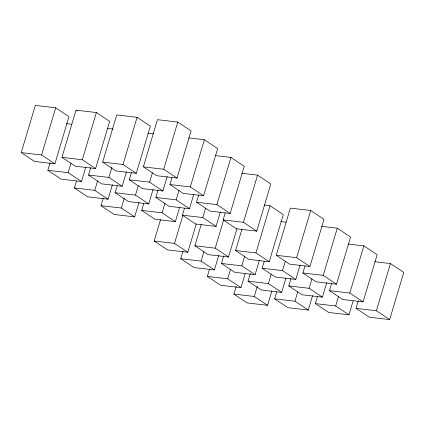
<?xml version="1.0" encoding="UTF-8"?>
<svg xmlns="http://www.w3.org/2000/svg" width="425" height="425" viewBox="0 0 425 425"><rect width="100%" height="100%" fill="white"/><g stroke="black" fill="none" stroke-linecap="round" stroke-linejoin="round"><path stroke-width="0.64" d="M21.25 152.607L35.318 105.427L55.67 107.801L68.962 116.641L54.894 163.827L34.542 161.447L21.25 152.607L41.602 154.982L54.894 163.827M41.602 154.982L55.67 107.801M85.792 167.041L81.478 181.512L61.126 179.137L47.834 170.292L50.086 162.743M61.954 157.356L76.022 110.176L96.374 112.551L109.666 121.396L95.598 168.576L75.246 166.202L61.954 157.356L82.307 159.736L95.598 168.576M81.478 181.512L68.186 172.667L71.002 163.232M82.307 159.736L96.374 112.551M112.375 184.732L108.062 199.197L87.709 196.823L74.418 187.977L76.479 181.061M126.496 171.796L122.182 186.262L101.83 183.887L88.538 175.047L90.791 167.498M102.659 162.111L116.726 114.931L137.078 117.305L150.37 126.145L136.308 173.331L115.951 170.951L102.659 162.111L123.016 164.486L136.308 173.331M108.062 199.197L94.77 190.357L97.585 180.917M122.182 186.262L108.89 177.422L111.892 167.354M138.959 202.417L134.645 216.888L114.293 214.508L101.001 205.668L103.254 198.119M123.016 164.486L137.078 117.305M153.08 189.481L148.771 203.952L128.414 201.572L115.122 192.732L117.188 185.81M167.206 176.545L162.892 191.016L142.54 188.642L129.248 179.796L131.495 172.247M134.645 216.888L121.353 208.043L124.355 197.976M143.368 166.86L157.431 119.68L177.783 122.055L191.075 130.9L177.012 178.08L156.66 175.706L143.368 166.86L163.721 169.24L177.012 178.08M148.771 203.952L135.474 195.107L138.29 185.672M162.892 191.016L149.6 182.171L152.41 172.736M179.669 207.166L175.355 221.637L154.998 219.263L141.706 210.417L143.772 203.501M163.721 169.24L177.783 122.055M193.789 194.236L189.476 208.702L169.123 206.327L155.832 197.482L158.079 189.933M188.61 137.902L204.367 139.745L217.658 148.585L203.596 195.766L183.244 193.391L169.952 184.551L172.013 177.629M175.355 221.637L162.063 212.792L164.873 203.357M196.254 223.948L187.818 252.259L167.461 249.884L154.169 241.039L160.549 219.651M189.476 208.702L176.184 199.862L178.994 190.421M203.596 195.766L190.304 186.926L204.367 139.745M220.373 211.921L216.059 226.392L195.707 224.012L182.415 215.172L184.477 208.25M187.818 252.259L174.521 243.413L182.962 215.108M215.199 155.593L230.956 157.431L244.248 166.276L230.18 213.456L209.828 211.082L196.536 202.236L198.783 194.687M218.716 255.478L214.402 269.944L194.044 267.569L180.752 258.724L183.005 251.175M216.059 226.392L202.768 217.547L205.578 208.112M236.959 228.703L228.523 257.013L208.17 254.633L194.878 245.793L201.253 224.405M230.18 213.456L216.888 204.611L230.956 157.431M214.402 269.944L201.11 261.104L203.92 251.664M241.782 173.278L257.539 175.116L270.831 183.961L256.764 231.142L236.412 228.767L223.12 219.922L225.181 213.005M228.523 257.013L215.231 248.168L223.667 219.858M245.108 273.79L240.986 287.635L220.633 285.255L207.342 276.415L209.403 269.493M259.42 260.227L255.106 274.699L234.754 272.324L221.462 263.479L223.709 255.93M256.764 231.142L243.472 222.296L257.539 175.116M264.09 205.047L270.002 205.737L283.294 214.583L269.227 261.763L248.875 259.388L235.583 250.543L241.958 229.155M240.986 287.635L227.694 278.789L230.504 269.354M255.106 274.699L241.814 265.853L244.625 256.418M271.883 290.849L267.569 305.32L247.217 302.945L233.925 294.1L236.173 286.551M269.227 261.763L255.935 252.917L270.002 205.737M286.004 277.918L281.69 292.384L261.338 290.009L248.046 281.164L250.293 273.615M300.124 264.982L295.811 279.448L275.458 277.073L262.167 268.228L264.228 261.311M267.569 305.32L254.278 296.475L257.279 286.413M276.287 255.298L290.355 208.112L310.707 210.492L323.999 219.332L309.931 266.517L289.579 264.137L276.287 255.298L296.639 257.672L309.931 266.517M281.69 292.384L268.398 283.544L271.208 274.104M295.811 279.448L282.519 270.608L285.334 261.168M312.587 295.603L308.274 310.069L287.922 307.695L274.63 298.855L276.691 291.933M296.639 257.672L310.707 210.492M326.708 282.668L322.394 297.139L302.042 294.759L288.75 285.919L291.003 278.37M321.534 226.339L337.291 228.177L350.582 237.023L336.515 284.203L316.163 281.828L302.871 272.983L304.932 266.061M308.274 310.069L294.982 301.229L297.792 291.794M322.394 297.139L309.103 288.293L311.918 278.858M336.515 284.203L323.223 275.358L337.291 228.177M353.106 300.985L348.978 314.824L328.626 312.449L315.334 303.604L317.395 296.682M348.118 244.024L363.874 245.863L377.166 254.708L363.099 301.888L342.747 299.513L329.455 290.668L331.707 283.119M348.978 314.824L335.686 305.979L338.502 296.544M363.099 301.888L349.807 293.048L363.874 245.863M374.701 261.71L390.458 263.553L403.75 272.393L389.683 319.573L369.33 317.199L356.038 308.359L358.291 300.81M389.683 319.573L376.391 310.733L390.458 263.553M66.497 123.648L71.745 124.259M107.201 128.398L113.108 129.088M147.905 133.153L153.813 133.843M47.834 170.292L68.186 172.667M88.538 175.047L108.89 177.422M129.248 179.796L149.6 182.171M169.952 184.551L190.304 186.926M74.418 187.977L94.77 190.357M115.122 192.732L135.474 195.107M155.832 197.482L176.184 199.862M196.536 202.236L216.888 204.611M280.829 221.584L286.078 222.201M101.001 205.668L121.353 208.043M141.706 210.417L162.063 212.792M182.415 215.172L202.768 217.547M223.12 219.922L243.472 222.296M154.169 241.039L174.521 243.413M194.878 245.793L215.231 248.168M235.583 250.543L255.935 252.917M180.752 258.724L201.11 261.104M221.462 263.479L241.814 265.853M262.167 268.228L282.519 270.608M302.871 272.983L323.223 275.358M207.342 276.415L227.694 278.789M248.046 281.164L268.398 283.544M288.75 285.919L309.103 288.293M329.455 290.668L349.807 293.048M233.925 294.1L254.278 296.475M274.63 298.855L294.982 301.229M315.334 303.604L335.686 305.979M356.038 308.359L376.391 310.733M76.022 110.176L77.084 110.882"/></g></svg>
